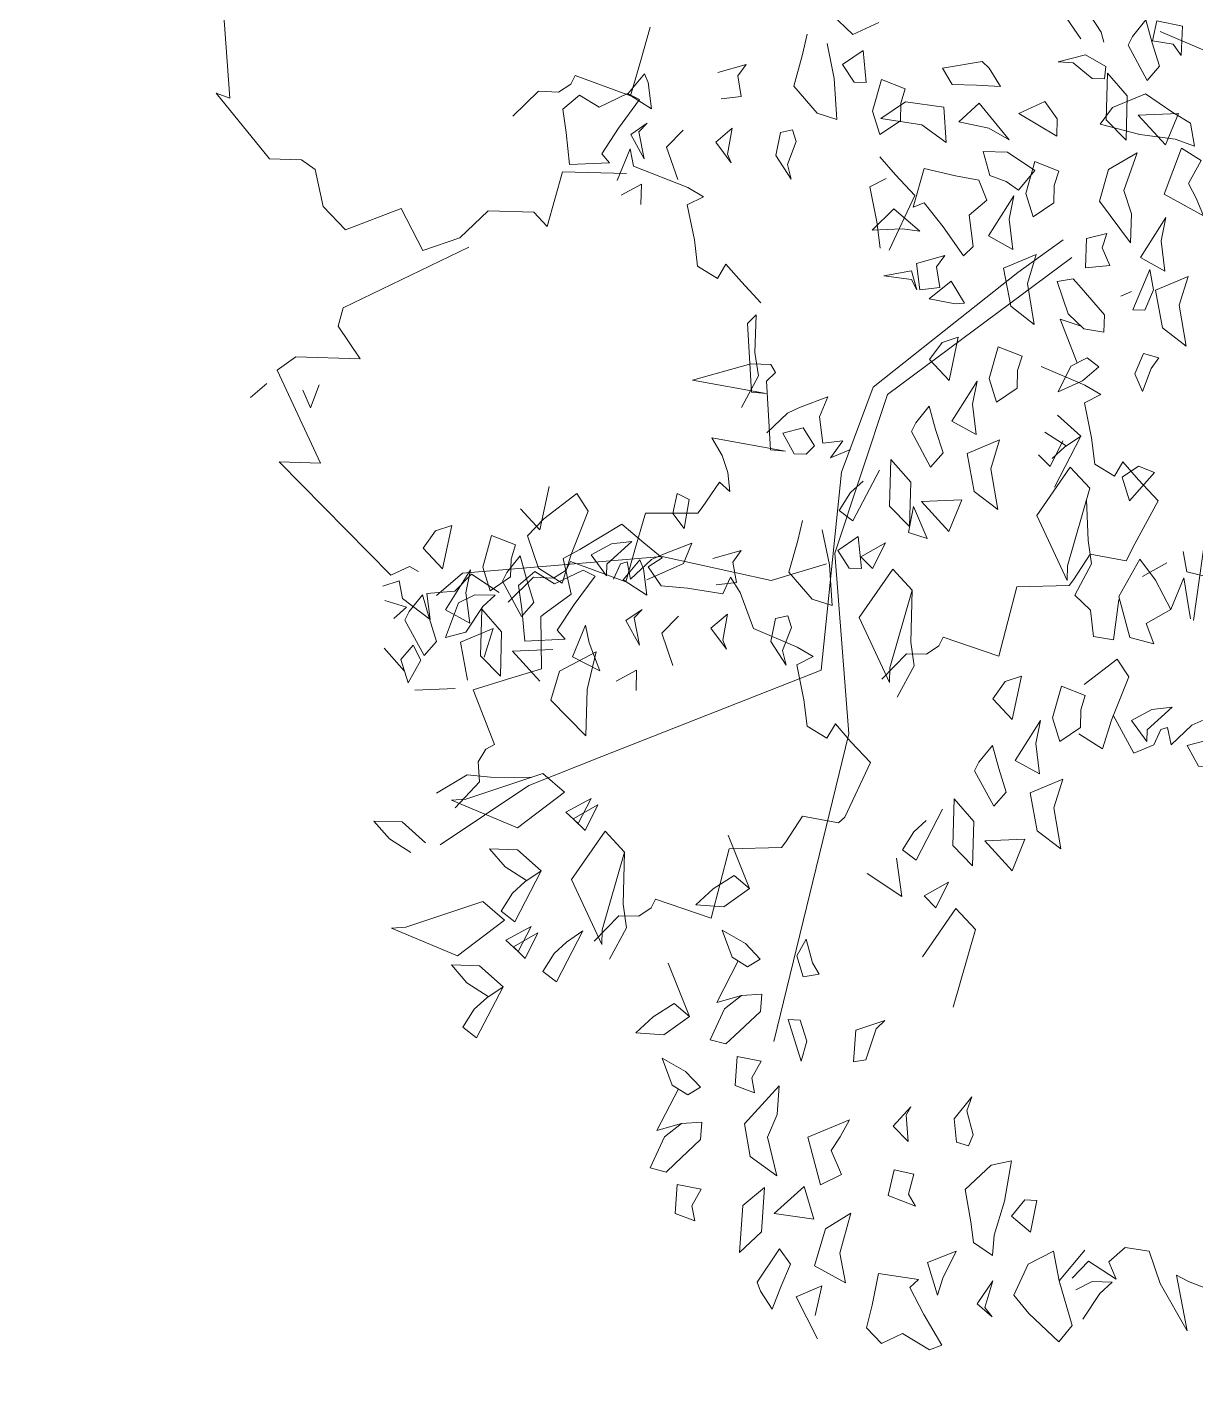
# Model space of a CAD drawing. Extents: x 604418 to 606014, y 1310869 to 1312555.
# Drawn here: x 605656.49 to 605660.94, y 1311095.85 to 1311101.08 of the extents above; entities that cross this region are included whole.
import ezdxf

# ---------------------------------------------------------------- set-up
doc = ezdxf.new("R2010")
doc.units = 0
doc.header["$MEASUREMENT"] = 0
doc.linetypes.add('SUBTERRANEO', pattern=[4.7625, 3.175, -1.5875])
doc.layers.get('0').update_dxf_attribs({"color": 10})
doc.layers.add('0.CARTOGRAFIA', color=8, linetype='Continuous')
doc.layers.add('VPORTS', color=7, linetype='Continuous')
doc.linetypes.add('RAYAXXX', pattern='A,0.8,["XXX",Standard,S=0.08,R=0,X=0,Y=-0.04],-0.22', length=1.02)

# ---------------------------------------------------------------- blocks, each defined once
blk = doc.blocks.new('mmmm')
at = {"color": 57, "lineweight": 5}
for points in [[(579179.2023, 1339731.0708), (579179.1736, 1339730.9913), (579179.1543, 1339730.9515), (579179.3364, 1339730.9913), (579179.183, 1339730.8985), (579179.0776, 1339730.8587), (579179.0681, 1339730.7794), (579179.1161, 1339730.7264), (579179.1736, 1339730.7528), (579179.1161, 1339730.66), (579179.1736, 1339730.607)], [(579177.4547, 1339731.1625), (579177.4834, 1339731.0964), (579177.426, 1339731.1362), (579177.4354, 1339731.0698), (579177.3493, 1339731.0566), (579177.2823, 1339731.0829), (579177.3205, 1339730.9902), (579177.3398, 1339730.9507), (579177.4067, 1339730.8842), (579177.3493, 1339730.8711), (579177.3572, 1339730.8495), (579177.4075, 1339730.8273), (579177.4373, 1339730.7625), (579177.3137, 1339730.6911)], [(579175.0556, 1339730.7826), (579175.113, 1339730.9284), (579175.1418, 1339730.9813)], [(579176.9218, 1339730.924), (579176.8548, 1339730.9106)], [(579176.989, 1339730.9372), (579176.9218, 1339730.924)], [(579176.8349, 1339730.9201), (579176.7677, 1339730.9069)], [(579176.8548, 1339730.9106), (579176.9602, 1339730.8708)], [(579176.8541, 1339730.7743), (579176.8061, 1339730.8536)], [(579176.9602, 1339730.8708), (579176.8643, 1339730.8178)], [(579177.0082, 1339730.7914), (579176.9602, 1339730.8708)], [(579176.1313, 1339730.8087), (579176.1189, 1339730.7576)], [(579176.1313, 1339730.8087), (579176.1669, 1339730.7842)], [(579176.1713, 1339730.4215), (579176.2288, 1339730.5672), (579176.2575, 1339730.6202), (579176.2862, 1339730.5672), (579176.4011, 1339730.5938), (579176.4876, 1339730.607), (579176.5258, 1339730.6731), (579176.4778, 1339730.6997), (579176.5353, 1339730.7527), (579176.6025, 1339730.8191), (579176.7466, 1339730.746), (579176.8041, 1339730.7194), (579176.7851, 1339730.6003), (579176.8713, 1339730.5471), (579176.8905, 1339730.5339), (579176.9, 1339730.3615), (579177.0149, 1339730.3352), (579177.1301, 1339730.3086), (579177.0724, 1339730.123), (579177.1014, 1339730.1099), (579177.1301, 1339730.0701), (579177.1301, 1339730.0039), (579177.2163, 1339729.9243)], [(579176.4906, 1339730.7516), (579176.5099, 1339730.8046)], [(579176.5099, 1339730.8046), (579176.6055, 1339730.725)], [(579176.7974, 1339730.7648), (579176.8643, 1339730.8178)], [(579177.0751, 1339730.8178), (579177.0082, 1339730.7914)], [(579177.0559, 1339730.7385), (579177.0751, 1339730.8178)], [(579176.1189, 1339730.7576), (579176.1861, 1339730.7313)], [(579176.2436, 1339730.7576), (579176.1669, 1339730.7842)], [(579176.1861, 1339730.7313), (579176.2436, 1339730.7576)], [(579176.5288, 1339730.6987), (579176.4906, 1339730.7516)], [(579176.7974, 1339730.7648), (579176.9218, 1339730.6987)], [(579175.9318, 1339730.6775), (579175.9152, 1339730.7127)], [(579176.6055, 1339730.725), (579176.5288, 1339730.6987)], [(579176.9218, 1339730.6987), (579177.0559, 1339730.7385)], [(579176.9315, 1339730.6987), (579177.0656, 1339730.6852)], [(579177.378, 1339730.5796), (579177.426, 1339730.6589), (579177.33, 1339730.6855), (579177.1864, 1339730.7385), (579177.129, 1339730.6987), (579177.2151, 1339730.5928)], [(579179.3077, 1339730.6468), (579179.2215, 1339730.6998), (579179.183, 1339730.7396), (579179.183, 1339730.6732), (579179.2118, 1339730.6202)], [(579177.0656, 1339730.6852), (579177.0559, 1339730.6191)], [(579176.1382, 1339730.5721), (579176.1669, 1339730.6119)], [(579176.1669, 1339730.6119), (579176.2148, 1339730.5589)], [(579176.8163, 1339730.6059), (579176.7397, 1339730.5925)], [(579176.9218, 1339730.5529), (579176.8163, 1339730.6059)], [(579176.9697, 1339730.6059), (579176.9218, 1339730.5529)], [(579177.0559, 1339730.6191), (579176.9697, 1339730.6059)], [(579179.0801, 1339730.6469), (579179.1838, 1339730.5652)], [(579176.1669, 1339730.5191), (579176.1382, 1339730.5721)], [(579176.2148, 1339730.5589), (579176.2531, 1339730.4793)], [(579176.3297, 1339730.4793), (579176.3969, 1339730.5589)], [(579176.4352, 1339730.5059), (579176.3969, 1339730.5589)], [(579176.5672, 1339730.4764), (579176.3969, 1339730.5589)], [(579176.5001, 1339730.5263), (579176.5673, 1339730.5925)], [(579176.5673, 1339730.5925), (579176.8261, 1339730.5263)], [(579176.6055, 1339730.5827), (579176.7397, 1339730.5925)], [(579175.0521, 1339729.855), (579175.0937, 1339729.7701), (579174.9602, 1339729.6228)], [(579176.0338, 1339730.5494), (579176.0135, 1339730.4793)], [(579176.1555, 1339730.5399), (579176.0135, 1339730.4793)], [(579176.2531, 1339730.4793), (579176.1669, 1339730.5191)], [(579176.663, 1339730.4204), (579176.5001, 1339730.5263)], [(579176.8738, 1339730.5263), (579176.663, 1339730.4204)], [(579176.8261, 1339730.5263), (579176.8738, 1339730.5263)], [(579176.4304, 1339730.5109), (579176.3872, 1339730.4395)], [(579176.5001, 1339730.4602), (579176.4139, 1339730.4997)], [(579176.4736, 1339730.4661), (579176.4352, 1339730.5059)], [(579176.4619, 1339730.4204), (579176.5001, 1339730.4602)], [(579178.1285, 1339730.0841), (579177.9656, 1339730.19), (579178.0328, 1339730.2562), (579178.2916, 1339730.19)], [(579177.6781, 1339730.0841), (579177.7166, 1339730.0443), (579177.7769, 1339730.0085), (579177.8101, 1339730.0546), (579177.6399, 1339730.1371)], [(579177.2744, 1339729.9771), (579177.169, 1339730.0301), (579177.0923, 1339730.0166), (579176.92, 1339730.0166), (579176.8528, 1339729.9505), (579177.0156, 1339729.8445), (579177.2265, 1339729.9505), (579177.1788, 1339729.9505), (579176.92, 1339730.0166)], [(579175.4944, 1339729.87), (579175.5519, 1339729.9229), (579175.6191, 1339729.9894), (579175.8012, 1339729.9098)], [(579177.8055, 1339729.9898), (579177.9312, 1339730.0108), (579177.8587, 1339729.8945)], [(579175.5652, 1339729.8931), (579175.5939, 1339729.8401)], [(579175.7088, 1339729.8667), (579175.7952, 1339729.8799)], [(579176.5653, 1339729.8445), (579176.6037, 1339729.8047), (579176.6641, 1339729.7689), (579176.6973, 1339729.815), (579176.527, 1339729.8975)], [(579178.1065, 1339729.0003), (579178.0204, 1339729.0799), (579178.0204, 1339729.146), (579177.9916, 1339729.1858), (579177.9627, 1339729.199), (579178.0204, 1339729.3845), (579177.9052, 1339729.4111), (579177.7903, 1339729.4375), (579177.7808, 1339729.6098), (579177.7616, 1339729.623), (579177.6754, 1339729.6762), (579177.6944, 1339729.7954), (579177.6748, 1339729.8155), (579177.4927, 1339729.8951), (579177.4255, 1339729.8287), (579177.3681, 1339729.7757), (579177.4161, 1339729.7491), (579177.3778, 1339729.6829), (579177.2914, 1339729.6697), (579177.1765, 1339729.6431), (579177.1478, 1339729.6961), (579177.1191, 1339729.6431), (579177.0616, 1339729.4974), (579176.944, 1339729.4502), (579176.8941, 1339729.4165), (579176.9496, 1339729.393), (579176.9343, 1339729.2761), (579176.9295, 1339729.1888), (579176.8674, 1339729.1443), (579176.8363, 1339729.1895), (579176.7891, 1339729.1272), (579176.7295, 1339729.0538), (579176.8163, 1339728.9174), (579176.8484, 1339728.8628), (579176.9651, 1339728.8933), (579177.0264, 1339728.8127), (579177.0414, 1339728.7948), (579177.2139, 1339728.8021), (579177.2512, 1339728.6903), (579177.2889, 1339728.5782), (579177.468, 1339728.6537), (579177.4839, 1339728.6261), (579177.5263, 1339728.6014), (579177.5921, 1339728.6078), (579177.6797, 1339728.5298)], [(579175.5939, 1339729.8401), (579175.7088, 1339729.8667)], [(579176.4625, 1339729.8009), (579176.4912, 1339729.7347), (579176.4338, 1339729.7745), (579176.4432, 1339729.7081), (579176.3571, 1339729.6949), (579176.2901, 1339729.7213), (579176.3283, 1339729.6285), (579176.3476, 1339729.589), (579176.4145, 1339729.5226)], [(579176.7001, 1339729.6484), (579176.7673, 1339729.635), (579176.8727, 1339729.6086), (579176.9589, 1339729.688), (579176.9781, 1339729.7544), (579176.8439, 1339729.7412), (579176.729, 1339729.7146)], [(579179.2218, 1339729.783), (579179.2603, 1339729.6995)], [(579179.2218, 1339729.783), (579179.3206, 1339729.7633)], [(579179.3978, 1339729.773), (579179.2603, 1339729.6995)], [(579175.097, 1339729.6195), (579175.1642, 1339729.606), (579175.2696, 1339729.5797), (579175.3558, 1339729.659), (579175.375, 1339729.7254), (579175.2409, 1339729.7122), (579175.126, 1339729.6856)], [(579176.8411, 1339729.7322), (579176.9018, 1339729.5508), (579176.8321, 1339729.1894), (579176.905, 1339728.5323), (579176.9819, 1339728.449)], [(579176.3336, 1339729.4368), (579176.2282, 1339729.4898), (579176.1515, 1339729.4763), (579176.0263, 1339729.477), (579176.056, 1339729.4488), (579176.2824, 1339729.4685), (579176.2853, 1339729.5176), (579176.2484, 1339729.2733), (579176.1892, 1339729.4636), (579176.1892, 1339729.5298), (579176.2146, 1339729.5455), (579176.2443, 1339729.5173), (579176.4707, 1339729.5369), (579176.4736, 1339729.5861), (579176.4367, 1339729.3418), (579176.4933, 1339729.3781), (579176.5487, 1339729.3981), (579176.6114, 1339729.4068), (579176.5817, 1339729.3716), (579176.6666, 1339729.3164), (579176.6855, 1339729.3027), (579176.6909, 1339729.1302), (579176.8051, 1339729.1011), (579176.9196, 1339729.0718), (579176.8575, 1339728.8877), (579176.8862, 1339728.8738), (579176.914, 1339728.8334), (579176.9124, 1339728.7672), (579176.9966, 1339728.6856)], [(579175.0878, 1339729.1013), (579175.2021, 1339729.0722), (579175.3166, 1339729.0428), (579175.2544, 1339728.8587), (579175.2831, 1339728.8449), (579175.3109, 1339728.8044), (579175.3093, 1339728.7383), (579175.3936, 1339728.6567)], [(579178.1586, 1339729.4776), (579178.2978, 1339729.4107), (579178.2726, 1339729.4915), (579178.2658, 1339729.558), (579178.3235, 1339729.5555), (579178.406, 1339729.4724), (579178.4336, 1339729.4445), (579178.4217, 1339729.392), (579178.3182, 1339729.4365), (579178.2726, 1339729.4915)], [(579175.5964, 1339729.0062), (579175.491, 1339729.046), (579175.5484, 1339729.0594), (579175.6132, 1339729.2397), (579175.642, 1339729.2927), (579175.6707, 1339729.2397), (579175.7856, 1339729.2664), (579175.872, 1339729.2795), (579175.9102, 1339729.3457), (579175.8623, 1339729.3723), (579175.9197, 1339729.4253), (579175.9869, 1339729.4917)], [(579177.7445, 1339729.4324), (579177.9183, 1339729.5073), (579177.9819, 1339729.4248), (579177.9777, 1339729.3321), (579177.9227, 1339729.3876), (579177.8777, 1339729.4561), (579177.9183, 1339729.5073)], [(579176.8055, 1339729.4495), (579176.8345, 1339729.3567)], [(579176.8439, 1339729.4231), (579176.8055, 1339729.4495)], [(579176.9112, 1339729.4363), (579176.8439, 1339729.4231)], [(579176.9206, 1339729.3701), (579176.9112, 1339729.4363)], [(579175.2409, 1339729.3942), (579175.2024, 1339729.4205)], [(579175.2024, 1339729.4205), (579175.2314, 1339729.3278)], [(579175.3081, 1339729.4073), (579175.2409, 1339729.3942)], [(579175.3176, 1339729.3412), (579175.3081, 1339729.4073)], [(579177.0643, 1339729.3567), (579177.0166, 1339729.4097)], [(579177.0166, 1339729.4097), (579177.1027, 1339729.3965)], [(579177.1315, 1339729.4097), (579177.0643, 1339729.3567)], [(579177.1027, 1339729.3965), (579177.1315, 1339729.4097)], [(579175.4135, 1339729.3807), (579175.4997, 1339729.3675)], [(579175.4612, 1339729.3278), (579175.4135, 1339729.3807)], [(579175.5284, 1339729.3807), (579175.4612, 1339729.3278)], [(579175.4997, 1339729.3675), (579175.5284, 1339729.3807)], [(579178.5862, 1339729.2918), (579178.7254, 1339729.2249), (579178.7002, 1339729.3057), (579178.6934, 1339729.3722), (579178.7511, 1339729.3696), (579178.8337, 1339729.2866), (579178.8612, 1339729.2587), (579178.8493, 1339729.2062), (579178.7458, 1339729.2506), (579178.7002, 1339729.3057)], [(579178.1721, 1339729.2466), (579178.3459, 1339729.3214), (579178.4095, 1339729.2389), (579178.4054, 1339729.1463), (579178.3503, 1339729.2017), (579178.3053, 1339729.2702), (579178.3459, 1339729.3214)], [(579176.911, 1339729.0305), (579176.8607, 1339729.0527), (579176.8528, 1339729.0743), (579176.9102, 1339729.0875), (579176.8433, 1339729.1539), (579176.824, 1339729.1934), (579176.7858, 1339729.2862), (579176.8528, 1339729.2598), (579176.9102, 1339729.1404)], [(579177.0276, 1339729.2482), (579177.0851, 1339729.1953)], [(579175.4245, 1339729.2193), (579175.482, 1339729.1663)], [(579175.482, 1339729.1663), (579175.5874, 1339729.2061)], [(579177.0851, 1339729.1953), (579177.1905, 1339729.235)], [(579175.3576, 1339729.1133), (579175.2712, 1339729.0999)], [(579175.3096, 1339729.0337), (579175.3576, 1339729.1133)], [(579176.8742, 1339729.1288), (579176.8455, 1339729.1157)], [(579176.8455, 1339729.1157), (579176.9127, 1339729.0627)], [(579176.9607, 1339729.1423), (579176.8742, 1339729.1288)], [(579176.9127, 1339729.0627), (579176.9607, 1339729.1423)], [(579177.0371, 1339729.1025), (579177.0084, 1339729.1288)], [(579177.0084, 1339729.1288), (579177.0469, 1339729.0759)], [(579177.1262, 1339729.1228), (579177.0371, 1339729.1025)], [(579177.1262, 1339729.1228), (579177.0469, 1339729.0759)], [(579177.2097, 1339729.1157), (579177.2479, 1339729.0495)], [(579177.2769, 1339729.1157), (579177.2097, 1339729.1157)], [(579175.2712, 1339729.0999), (579175.2424, 1339729.0867)], [(579175.2424, 1339729.0867), (579175.3096, 1339729.0337)], [(579175.4053, 1339729.0999), (579175.4438, 1339729.0469)], [(579175.434, 1339729.0735), (579175.4053, 1339729.0999)], [(579175.5231, 1339729.0938), (579175.434, 1339729.0735)], [(579175.5231, 1339729.0938), (579175.4438, 1339729.0469)], [(579175.6066, 1339729.0867), (579175.6448, 1339729.0206)], [(579175.6738, 1339729.0867), (579175.6066, 1339729.0867)], [(579178.1647, 1339729.053), (579178.0593, 1339729.106), (579177.9826, 1339729.0926), (579177.8103, 1339729.0926), (579178.069, 1339729.0264), (579178.1167, 1339729.0264), (579177.9059, 1339728.9205), (579177.7431, 1339729.0264), (579177.8103, 1339729.0926)], [(579175.0587, 1339727.6917), (579175.3612, 1339727.722), (579175.346, 1339727.6766), (579175.5577, 1339727.858), (579175.5577, 1339727.9638), (579175.588, 1339728.0092), (579175.709, 1339728.0394), (579175.7846, 1339728.115), (579175.709, 1339728.2963), (579175.8451, 1339728.3719), (579175.7997, 1339728.4928), (579175.709, 1339728.5835), (579175.709, 1339728.7347), (579175.7543, 1339728.78), (579175.5729, 1339728.8254), (579175.5729, 1339729.037)], [(579177.2152, 1339728.9947), (579177.1235, 1339728.9568)], [(579177.2152, 1339728.9947), (579177.1715, 1339728.9035)], [(579176.903, 1339728.9699), (579176.884, 1339728.9301)], [(579176.884, 1339728.9301), (579176.9317, 1339728.8374)], [(579176.9989, 1339728.9035), (579176.903, 1339728.9699)], [(579177.1235, 1339728.9568), (579177.0661, 1339728.9433)], [(579177.0661, 1339728.9433), (579177.1715, 1339728.9035)], [(579177.0851, 1339728.8505), (579176.9989, 1339728.9035)], [(579177.1138, 1339728.8772), (579177.0851, 1339728.8505)], [(579177.1235, 1339728.7446), (579177.1138, 1339728.8772)], [(579176.6885, 1339728.718), (579176.7557, 1339728.7841), (579176.6121, 1339728.8108)], [(579176.9317, 1339728.8374), (579176.8935, 1339728.7712)], [(579177.1486, 1339728.8371), (579177.1581, 1339728.7045), (579177.254, 1339728.7973)], [(579177.9131, 1339728.7715), (579177.8698, 1339728.7001), (579177.8124, 1339728.6471), (579177.8124, 1339728.7398), (579177.8796, 1339728.8194)], [(579176.8935, 1339728.7712), (579176.9414, 1339728.718)], [(579177.5725, 1339728.7786), (579177.5758, 1339728.6442), (579177.5699, 1339728.5665), (579177.6328, 1339728.4668)], [(579176.8073, 1339728.7048), (579176.7786, 1339728.6252)], [(579176.8553, 1339728.6916), (579176.8073, 1339728.7048)], [(579176.9414, 1339728.718), (579177.0181, 1339728.7314)], [(579177.0181, 1339728.7314), (579177.1235, 1339728.7446)], [(579178.299, 1339728.6564), (579178.2558, 1339728.585), (579178.1984, 1339728.532), (579178.1984, 1339728.6248), (579178.2656, 1339728.7043)], [(579176.9127, 1339728.6916), (579176.8553, 1339728.6916)], [(579176.9607, 1339728.6252), (579176.9127, 1339728.6916)], [(579176.7786, 1339728.6252), (579176.884, 1339728.5989)], [(579176.884, 1339728.5989), (579176.9607, 1339728.6252)], [(579176.9658, 1339728.6553), (579176.9083, 1339728.5625)], [(579176.9753, 1339728.6421), (579176.9753, 1339728.5757)], [(579177.0137, 1339728.6023), (579176.9753, 1339728.6421)], [(579177.0851, 1339728.6387), (579177.133, 1339728.5325)], [(579177.181, 1339728.612), (579177.0851, 1339728.6387)], [(579176.9753, 1339728.5757), (579177.004, 1339728.5227)], [(579177.0999, 1339728.5493), (579177.0137, 1339728.6023)], [(579175.8299, 1339728.5231), (579176.0416, 1339728.115), (579176.1021, 1339728.0998), (579176.208, 1339728.1754), (579176.208, 1339727.9638), (579176.2533, 1339727.9033), (579176.5558, 1339728.0545), (579176.5558, 1339727.9185), (579176.9187, 1339728.2963), (579176.8884, 1339728.3568), (579176.9036, 1339728.387)], [(579176.9702, 1339728.5459), (579176.8935, 1339728.5591)], [(579176.8935, 1339728.5591), (579177.0276, 1339728.4795)], [(579176.9083, 1339728.5625), (579176.9658, 1339728.5095)], [(579177.0698, 1339728.5612), (579176.9702, 1339728.5459)], [(579177.004, 1339728.5227), (579177.1192, 1339728.4829)], [(579177.0698, 1339728.5612), (579177.0276, 1339728.4795)], [(579177.1192, 1339728.4829), (579177.0999, 1339728.5493)], [(579177.133, 1339728.5325), (579177.2577, 1339728.5591)], [(579176.8935, 1339728.4663), (579176.7498, 1339728.4929)], [(579176.7498, 1339728.4929), (579176.7688, 1339728.4397)], [(579176.9658, 1339728.5095), (579176.9753, 1339728.4168)], [(579177.2864, 1339728.5193), (579177.2959, 1339728.3867)], [(579176.7688, 1339728.4397), (579176.8263, 1339728.4002)], [(579176.8263, 1339728.4002), (579176.8935, 1339728.4663)], [(579177.133, 1339728.4531), (579177.0563, 1339728.4265)], [(579177.181, 1339728.4133), (579177.133, 1339728.4531)], [(579177.8316, 1339728.3877), (579177.7884, 1339728.3163), (579177.7309, 1339728.2634), (579177.7309, 1339728.3561), (579177.7981, 1339728.4357)], [(579176.9753, 1339728.4168), (579177.0614, 1339728.4299)], [(579176.981, 1339728.4033), (579177.0563, 1339728.4265)], [(579176.981, 1339728.4033), (579177.0371, 1339728.3604)], [(579177.0614, 1339728.4299), (579176.9945, 1339728.3372)], [(579177.0661, 1339728.3469), (579177.181, 1339728.4133)], [(579177.1479, 1339728.377), (579177.1958, 1339728.4036)], [(579177.1958, 1339728.4036), (579177.2725, 1339728.3638)], [(579177.0027, 1339728.2792), (579177.0232, 1339728.3506)], [(579177.0614, 1339728.3108), (579177.0232, 1339728.3506)], [(579177.0371, 1339728.3604), (579177.0661, 1339728.3469)], [(579177.1958, 1339728.3372), (579177.1479, 1339728.377)], [(579177.2329, 1339728.3493), (579177.1599, 1339728.2818)], [(579177.2725, 1339728.3638), (579177.1958, 1339728.3372)], [(579176.9945, 1339728.3372), (579176.937, 1339728.324)], [(579176.937, 1339728.324), (579176.956, 1339728.271)], [(579176.3745, 1339728.0158), (579176.2978, 1339728.0424)], [(579176.317, 1339727.9895), (579176.3745, 1339728.0158)], [(579176.2978, 1339727.8701), (579176.3457, 1339727.8171)]]:
    blk.add_lwpolyline(points, dxfattribs=at)
at = {"color": 32, "lineweight": 5}
for points in [[(579176.8541, 1339731.0128), (579176.8349, 1339730.9201)], [(579176.9943, 1339730.9467), (579176.7113, 1339730.9781), (579176.4911, 1339730.9781), (579176.0823, 1339731.0095)], [(579175.096, 1339730.5979), (579175.0625, 1339730.5886), (579174.7974, 1339730.4044), (579174.759, 1339730.2955), (579174.2423, 1339730.0777), (579173.9568, 1339729.9118), (579173.7275, 1339729.9672), (579173.3919, 1339729.9542)], [(579175.0871, 1339730.5224), (579174.7084, 1339730.2467), (579173.8957, 1339729.8333), (579173.3865, 1339730.0119)], [(579175.7517, 1339730.4825), (579175.8636, 1339730.3358), (579176.0624, 1339730.0986), (579176.255, 1339729.8691), (579176.5378, 1339729.773), (579177.1924, 1339729.7245), (579177.4974, 1339729.0088), (579177.5991, 1339728.7703), (579177.8038, 1339728.4844)], [(579175.8083, 1339730.5128), (579176.2771, 1339729.9172), (579176.8051, 1339729.7583), (579177.3998, 1339729.8213), (579178.4215, 1339729.6019)]]:
    blk.add_lwpolyline(points, dxfattribs=at)
at = {"color": 57, "lineweight": 5}
for points in [[(579177.4739, 1339731.0168), (579177.4452, 1339731.0434), (579177.3877, 1339731.0036), (579177.4067, 1339730.9372), (579177.4739, 1339730.977)], [(579175.5918, 1339730.8106), (579175.659, 1339730.9431), (579175.6016, 1339730.9168), (579175.5536, 1339730.8902), (579175.4769, 1339730.93), (579175.4385, 1339730.8636)], [(579175.355, 1339730.8909), (579175.3209, 1339730.8315), (579175.2623, 1339730.7399), (579175.3101, 1339730.633), (579175.3669, 1339730.5936), (579175.3971, 1339730.725), (579175.4085, 1339730.8423), (579175.4299, 1339730.906)], [(579175.9081, 1339730.7915), (579176.0327, 1339730.8181), (579176.0902, 1339730.8977), (579175.956, 1339730.8711), (579175.8601, 1339730.8977)], [(579177.359, 1339730.8047), (579177.2823, 1339730.8842), (579177.2918, 1339730.8181), (579177.33, 1339730.7517), (579177.3972, 1339730.8047)], [(579175.0956, 1339730.8263), (579175.1328, 1339730.8543), (579175.0357, 1339730.8564), (579175.021, 1339730.7704), (579175.0867, 1339730.7584)], [(579175.3331, 1339730.7178), (579175.429, 1339730.8106), (579175.3236, 1339730.8504)], [(579175.8027, 1339730.7385), (579175.8448, 1339730.8202), (579175.7452, 1339730.8049), (579175.6685, 1339730.8181)], [(579175.0743, 1339730.6915), (579175.1033, 1339730.678), (579175.2182, 1339730.7444), (579175.1702, 1339730.7842), (579175.0935, 1339730.7576), (579175.0181, 1339730.7344)], [(579175.9753, 1339730.7178), (579175.9753, 1339730.7576), (579175.9081, 1339730.7842), (579175.8412, 1339730.7708)], [(579175.4577, 1339730.7178), (579175.5152, 1339730.6251), (579175.6206, 1339730.5987), (579175.7547, 1339730.7046), (579175.659, 1339730.7046), (579175.5824, 1339730.678)], [(579175.3515, 1339730.6129), (579175.4163, 1339730.6804), (579175.2701, 1339730.6804), (579175.1971, 1339730.6129)], [(579175.2165, 1339730.6035), (579175.2168, 1339730.5631), (579175.1672, 1339730.4989), (579175.1646, 1339730.4492), (579175.1388, 1339730.5387), (579175.1758, 1339730.6072)], [(579175.774, 1339730.6119), (579175.726, 1339730.6251), (579175.7452, 1339730.5589), (579175.8412, 1339730.5589), (579175.8314, 1339730.6385)], [(579175.8889, 1339730.4661), (579175.9943, 1339730.5059), (579176.0422, 1339730.5589), (579176.052, 1339730.6251), (579175.9943, 1339730.6251), (579175.9081, 1339730.5457), (579175.8794, 1339730.5191)], [(579179.0868, 1339730.5429), (579179.1838, 1339730.5652), (579179.3296, 1339730.6118), (579179.3853, 1339730.5695), (579179.2945, 1339730.4675), (579179.2347, 1339730.4171), (579179.1312, 1339730.4615)], [(579177.2516, 1339730.597), (579177.2229, 1339730.5174), (579177.3283, 1339730.491), (579177.405, 1339730.5174), (579177.357, 1339730.5838), (579177.2996, 1339730.5838)], [(579177.7595, 1339730.5308), (579177.6253, 1339730.5042), (579177.5294, 1339730.5308), (579177.5774, 1339730.4246), (579177.702, 1339730.4512)], [(579178.9211, 1339730.4841), (579179.0259, 1339730.4662), (579178.975, 1339730.402), (579178.9194, 1339730.4443)], [(579175.2972, 1339730.4091), (579175.3385, 1339730.3244), (579175.4095, 1339730.452), (579175.353, 1339730.451)], [(579175.5247, 1339730.461), (579175.496, 1339730.3814), (579175.6014, 1339730.3551), (579175.6781, 1339730.3814), (579175.6301, 1339730.4478), (579175.5726, 1339730.4478)], [(579177.4719, 1339730.3716), (579177.5141, 1339730.4533), (579177.4145, 1339730.438), (579177.3378, 1339730.4512)], [(579175.4677, 1339730.2101), (579175.546, 1339730.2344), (579175.5643, 1339730.2888), (579175.592, 1339730.3301), (579175.5257, 1339730.3827), (579175.4672, 1339730.2911)], [(579175.9751, 1339730.3153), (579176.0325, 1339730.3948), (579175.8984, 1339730.3682), (579175.8024, 1339730.3948), (579175.8504, 1339730.2886)], [(579177.2132, 1339730.3318), (579177.2706, 1339730.2923), (579177.3378, 1339730.3585), (579177.1942, 1339730.3851)], [(579177.7307, 1339730.4114), (579177.7402, 1339730.2789), (579177.8362, 1339730.3716)], [(579179.0395, 1339730.3461), (579179.1066, 1339730.3431), (579179.0655, 1339730.2788), (579178.9978, 1339730.2683), (579178.8913, 1339730.2467), (579178.8088, 1339730.3297), (579178.7925, 1339730.3969), (579178.9259, 1339730.3778)], [(579176.2922, 1339730.2778), (579176.2442, 1339730.3442), (579176.1867, 1339730.3442), (579176.1388, 1339730.3574), (579176.1101, 1339730.2778), (579176.2155, 1339730.2514)], [(579177.6253, 1339730.3055), (579177.5104, 1339730.2391), (579177.4814, 1339730.2525), (579177.4253, 1339730.2955), (579177.5007, 1339730.3187), (579177.5774, 1339730.3453)], [(579179.2785, 1339730.3223), (579179.3084, 1339730.3474), (579179.2676, 1339730.2961), (579179.1904, 1339730.3465)], [(579175.3895, 1339730.2263), (579175.4264, 1339730.2948), (579175.3083, 1339730.193), (579175.3723, 1339730.127)], [(579175.7872, 1339730.3174), (579175.6875, 1339730.3021), (579175.6109, 1339730.3153), (579175.745, 1339730.2357)], [(579176.4645, 1339730.185), (579176.5892, 1339730.2117), (579176.6466, 1339730.2912), (579176.5125, 1339730.2646), (579176.4165, 1339730.2912)], [(579175.2509, 1339730.2615), (579175.1923, 1339730.222), (579175.1704, 1339730.1988), (579175.1967, 1339730.0687), (579175.2497, 1339730.1015), (579175.2489, 1339730.1827)], [(579178.6322, 1339730.2447), (579178.5849, 1339730.2603), (579178.6591, 1339730.204), (579178.7363, 1339730.2137), (579178.7476, 1339730.2531), (579178.71, 1339730.2679)], [(579175.8129, 1339730.155), (579175.7812, 1339730.1856), (579175.6781, 1339730.17), (579175.6275, 1339730.2272), (579175.5618, 1339730.1987), (579175.5501, 1339730.1218), (579175.529, 1339730.0176), (579175.6578, 1339729.9847), (579175.6417, 1339730.0204), (579175.7194, 1339730.0852)], [(579176.3016, 1339730.1985), (579176.225, 1339730.2117), (579176.3591, 1339730.1321), (579176.4013, 1339730.2138)], [(579177.7587, 1339730.174), (579177.8235, 1339730.2414), (579177.6772, 1339730.2414), (579177.6042, 1339730.174)], [(579179.1354, 1339730.1295), (579179.0957, 1339730.2225), (579179.1857, 1339730.1806), (579179.2425, 1339730.1646)], [(579175.9579, 1339730.0454), (579175.9727, 1339730.1316), (579175.9693, 1339730.163), (579175.8977, 1339730.1162)], [(579176.6179, 1339730.1719), (579176.6274, 1339730.0393), (579176.7233, 1339730.1321)], [(579177.8794, 1339730.1634), (579177.9274, 1339730.0841), (579177.9656, 1339730.1239)], [(579179.281, 1339729.9508), (579179.1762, 1339729.9686), (579179.1919, 1339730.1006), (579179.2194, 1339730.0727), (579179.3078, 1339730.1218), (579179.4066, 1339730.1839), (579179.4238, 1339730.1433), (579179.372, 1339730.0528), (579179.4073, 1339729.985), (579179.357, 1339729.9339)], [(579176.1003, 1339730.0923), (579176.1578, 1339730.0527), (579176.225, 1339730.1189), (579176.0813, 1339730.1455)], [(579175.3104, 1339729.9496), (579175.3676, 1339729.8698), (579175.3851, 1339730.0054), (579175.4409, 1339730.0879), (579175.3249, 1339730.0762)], [(579175.8139, 1339730.0934), (579175.8429, 1339730.0006), (579175.9291, 1339730.014), (579175.9196, 1339730.0802), (579175.8524, 1339730.067)], [(579176.3686, 1339730.0129), (579176.3976, 1339729.9995), (579176.5125, 1339730.0659), (579176.4645, 1339730.1057), (579176.3878, 1339730.0791), (579176.3124, 1339730.0559)], [(579176.7487, 1339730.061), (579176.6446, 1339730.013), (579176.7308, 1339729.9996)], [(579178.8452, 1339730.0762), (579178.9118, 1339730.06), (579178.9514, 1339730.0847), (579178.9183, 1339729.9933), (579178.8328, 1339730.0105)], [(579178.6239, 1339730.0594), (579178.6887, 1339730.0035), (579178.7387, 1339730.0543), (579178.6521, 1339730.045)], [(579175.7369, 1339729.8511), (579175.7301, 1339729.9501), (579175.7357, 1339730.0088), (579175.6644, 1339729.9216)], [(579175.8958, 1339729.9856), (579175.8867, 1339729.8947), (579175.8675, 1339729.9848), (579175.9299, 1339730.0044)], [(579176.4914, 1339729.9344), (579176.6458, 1339729.9344), (579176.7106, 1339730.0019), (579176.5644, 1339730.0019)], [(579175.2391, 1339729.868), (579175.3446, 1339729.8417), (579175.4212, 1339729.868), (579175.3733, 1339729.9345), (579175.3158, 1339729.9345), (579175.2679, 1339729.9476)], [(579178.3417, 1339729.9659), (579178.3693, 1339729.9383), (579178.4734, 1339729.907), (579178.4811, 1339729.8669), (579178.3758, 1339729.8715)], [(579176.8528, 1339729.8843), (579176.7666, 1339729.9239), (579176.8146, 1339729.8445)], [(579176.8534, 1339729.8471), (579176.748, 1339729.834), (579176.796, 1339729.7676), (579176.8534, 1339729.8074)], [(579178.7337, 1339729.7229), (579178.6725, 1339729.8583), (579178.7287, 1339729.8295), (579178.7755, 1339729.8007), (579178.8538, 1339729.8371), (579178.8893, 1339729.769)], [(579178.9801, 1339729.8713), (579179.113, 1339729.8387), (579179.21, 1339729.8611), (579179.1573, 1339729.7571), (579179.034, 1339729.7892)], [(579175.2504, 1339729.8182), (579175.1449, 1339729.805), (579175.1929, 1339729.7386), (579175.2504, 1339729.7784)], [(579178.1947, 1339729.7451), (579178.2048, 1339729.6934), (579178.1365, 1339729.6701), (579178.0803, 1339729.699), (579178.1581, 1339729.7222)], [(579179.0035, 1339729.7508), (579178.9882, 1339729.6188), (579178.8965, 1339729.7157)], [(579178.3466, 1339729.6473), (579178.3483, 1339729.687), (579178.4166, 1339729.7107), (579178.4829, 1339729.6943)], [(579176.453, 1339729.6818), (579176.3955, 1339729.642), (579176.4145, 1339729.5755), (579176.4817, 1339729.6153), (579176.4817, 1339729.6551)], [(579179.1041, 1339729.6402), (579179.216, 1339729.5688), (579179.2455, 1339729.5809), (579179.3035, 1339729.6213), (579179.2292, 1339729.6479), (579179.1538, 1339729.6779)], [(579177.0548, 1339729.6218), (579177.1315, 1339729.5952), (579177.1794, 1339729.6086), (579177.1027, 1339729.5557), (579177.0261, 1339729.5689), (579177.0166, 1339729.6086)], [(579178.8636, 1339729.6243), (579178.8021, 1339729.5342), (579178.6956, 1339729.5125), (579178.5663, 1339729.6243), (579178.6619, 1339729.6201), (579178.7373, 1339729.5901)], [(579175.4517, 1339729.5929), (579175.5284, 1339729.5663), (579175.5763, 1339729.5797), (579175.4997, 1339729.5267), (579175.423, 1339729.5399), (579175.4135, 1339729.5797)], [(579178.9033, 1339729.5851), (579179.0494, 1339729.5786), (579179.1193, 1339729.5079), (579178.9651, 1339729.5148)], [(579178.1774, 1339729.5089), (579178.1505, 1339729.55), (579178.1002, 1339729.4992), (579178.0585, 1339729.4214), (579178.1463, 1339729.4573)], [(579178.5915, 1339729.5435), (579178.5693, 1339729.4783), (579178.4735, 1339729.4826), (579178.4868, 1339729.5617), (579178.543, 1339729.5325)], [(579178.605, 1339729.3231), (579178.5781, 1339729.3641), (579178.5278, 1339729.3133), (579178.4861, 1339729.2355), (579178.5739, 1339729.2715)], [(579179.0191, 1339729.3577), (579178.997, 1339729.2925), (579178.9011, 1339729.2967), (579178.9144, 1339729.3758), (579178.9706, 1339729.3467)], [(579176.6899, 1339729.22), (579176.7379, 1339729.2598), (579176.6419, 1339729.273), (579176.6227, 1339729.2332)], [(579175.3566, 1339728.94), (579175.3184, 1339728.8739), (579175.3663, 1339728.8207), (579175.443, 1339728.8341), (579175.5484, 1339728.8473), (579175.5387, 1339728.9798), (579175.5099, 1339728.9532), (579175.4238, 1339729.0062), (579175.3278, 1339729.0726), (579175.3089, 1339729.0328)], [(579176.8335, 1339728.9549), (579176.9007, 1339729.0079), (579176.8625, 1339729.0079), (579176.7858, 1339729.0875), (579176.7953, 1339729.0213)], [(579177.2201, 1339728.8614), (579177.3157, 1339728.8351), (579177.4309, 1339728.9542), (579177.2775, 1339728.9542), (579177.1529, 1339728.9808)], [(579177.6842, 1339728.8954), (579177.6365, 1339728.9774), (579177.7201, 1339728.9373)], [(579177.7431, 1339728.9603), (579177.6569, 1339728.9998), (579177.7048, 1339728.9205)], [(579176.7186, 1339728.796), (579176.7761, 1339728.743), (579176.8815, 1339728.7828), (579176.9295, 1339728.8621), (579176.8335, 1339728.8888), (579176.6899, 1339728.9417), (579176.6325, 1339728.9019)], [(579178.2111, 1339728.8342), (579178.2443, 1339728.8804), (579178.074, 1339728.9628), (579178.1123, 1339728.9099), (579178.1507, 1339728.8701)], [(579177.6547, 1339728.5171), (579177.7396, 1339728.7372), (579177.6184, 1339728.889), (579177.5591, 1339728.8157), (579177.65, 1339728.5645)], [(579178.0166, 1339728.6908), (579178.0498, 1339728.7369), (579177.8796, 1339728.8194), (579177.9178, 1339728.7665), (579177.9563, 1339728.7267)], [(579178.1707, 1339728.7744), (579178.0845, 1339728.814), (579178.1325, 1339728.7346)], [(579176.8993, 1339728.6782), (579176.9283, 1339728.6648), (579177.0432, 1339728.7312), (579176.9953, 1339728.771), (579176.9186, 1339728.7443), (579176.8432, 1339728.7211)], [(579178.1118, 1339728.7096), (579178.0641, 1339728.7915), (579178.1477, 1339728.7515)], [(579178.0823, 1339728.3312), (579178.1673, 1339728.5513), (579178.046, 1339728.7032), (579177.9867, 1339728.6299), (579178.0776, 1339728.3787)], [(579178.4026, 1339728.5757), (579178.4358, 1339728.6219), (579178.2656, 1339728.7043), (579178.3038, 1339728.6514), (579178.3423, 1339728.6116)], [(579177.1766, 1339728.5997), (579177.2414, 1339728.6671), (579177.0951, 1339728.6671), (579177.0221, 1339728.5997)]]:
    blk.add_lwpolyline(points, close=True, dxfattribs=at)

msp = doc.modelspace()

# ---------------------------------------------------------------- linework, layer by layer
at = {"color": 32}
for centre, radius, start, end in [((607670.5799, 1312411.0635), 2370.634, 211.4271084, 213.6858108), ((607554.0407, 1312334.0046), 2239.8813, 211.2750386, 214.7514288), ((607547.3382, 1312328.4228), 2239.8813, 211.2750386, 214.7514288)]:
    msp.add_arc(centre, radius, start, end, dxfattribs=at)
at = {"color": 7, "linetype": 'SUBTERRANEO'}
for centre, radius, start, end in [((607666.5497, 1312409.1606), 2370.634, 211.4271084, 214.7036267), ((607550.6501, 1312331.3874), 2239.8813, 211.2750386, 214.7514288)]:
    msp.add_arc(centre, radius, start, end, dxfattribs=at)
at = {"layer": 'VPORTS', "color": 251, "linetype": 'RAYAXXX', "ltscale": 10}
msp.add_arc((607542.2288, 1312325.2078), 2239.8813, 211.5963671, 214.7514288, dxfattribs=at)

# ---------------------------------------------------------------- block references
at = {"layer": '0.CARTOGRAFIA', "color": 7, "linetype": 'Continuous', "xscale": 1.15518419973696, "yscale": 1.15518419973696, "zscale": 1.15518419973696, "rotation": 268.400513415946}
msp.add_blockref('mmmm', (-922696.9305, 2023092.9144), dxfattribs=at)

doc.saveas('drawing.dxf')
